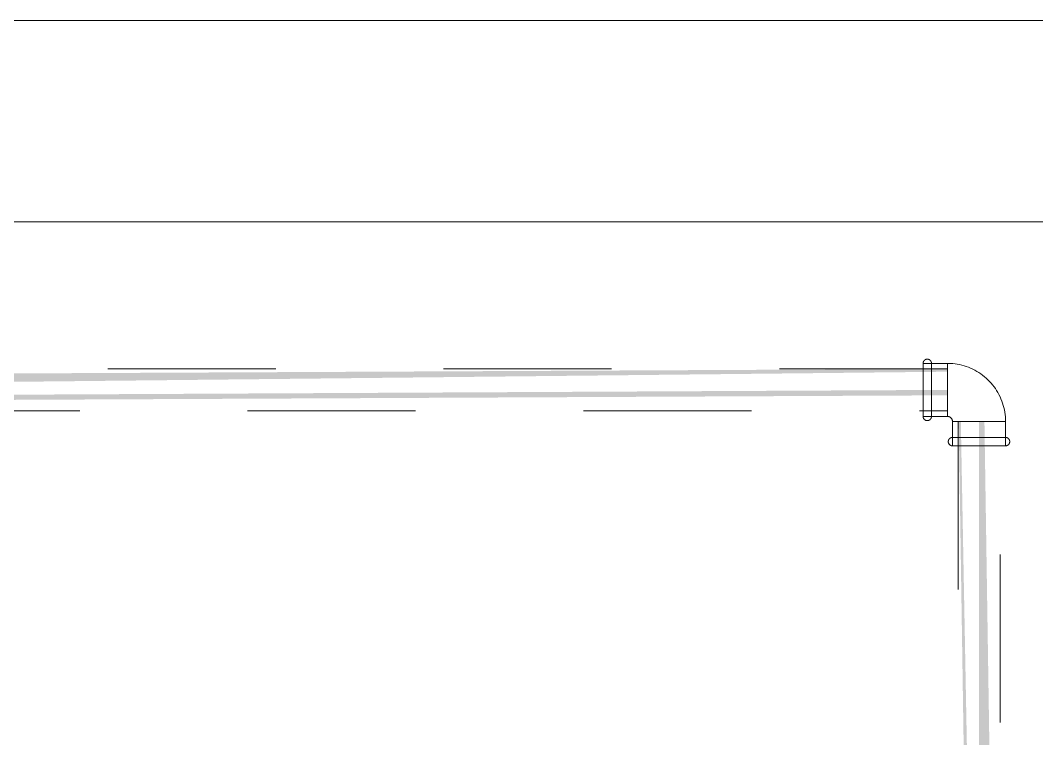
# Model space of a CAD drawing. Header units: metres. Extents: x 149 to 429, y -3 to 162.
# Drawn here: x 347.394 to 347.999, y 103.657 to 104.084 of the extents above; entities that cross this region are included whole.
import ezdxf

# ---------------------------------------------------------------- set-up
doc = ezdxf.new("R2010")
doc.units = ezdxf.units.M
doc.linetypes.add('Aligning Line', pattern=[0.012, 0.006, -0.006])
doc.linetypes.add('IMPORT-Dashed _3_', pattern=[0.75, 0.5, -0.25])
doc.layers.add('1053_ARQ_BASE_MATADOURO_dwg', color=7, linetype='Continuous', lineweight=5, true_color=0x767676)
for name, color, linetype, lineweight in [('A-PROJEÇÃO', 7, 'IMPORT-Dashed _3_', 15), ('A-VISTA03', 7, 'Continuous', 9), ('P-PIPE', 7, 'Continuous', 5)]:
    doc.layers.add(name, color=color, linetype=linetype, lineweight=lineweight)

# ---------------------------------------------------------------- blocks, each defined once
blk = doc.blocks.new('AÇO_Cotovelo 90 45 - AÇO_Cotovelo 90 45-V107-TÉRREO 1_20 - Dependente 2')
at = {"layer": 'P-PIPE'}
for p, q in [((141.54061, 103.87998), (141.52611, 103.87998)), ((141.52611, 103.87998), (141.52611, 103.87536)), ((141.52611, 103.87998), (141.52611, 103.84838)), ((141.54061, 103.87536), (141.54061, 103.87998)), ((141.54061, 103.84838), (141.54061, 103.87998)), ((141.54061, 103.87998), (141.54061, 103.87787)), ((141.54061, 103.87998), (141.54061, 103.84838)), ((141.52611, 103.85301), (141.52611, 103.84838)), ((141.54061, 103.84838), (141.54061, 103.85301)), ((141.54061, 103.8505), (141.54061, 103.84838)), ((141.52611, 103.84838), (141.54061, 103.84838)), ((141.54361, 103.84538), (141.54361, 103.83088)), ((141.57521, 103.83088), (141.57521, 103.84538))]:
    blk.add_line(p, q, dxfattribs=at)
at = {"layer": 'P-PIPE', "flags": 128}
for points in [[(141.52611, 103.87998), (141.52611, 103.88008), (141.52612, 103.88018), (141.52613, 103.88028), (141.52614, 103.88038), (141.52616, 103.88048), (141.52618, 103.88058), (141.52621, 103.88068), (141.52624, 103.88077), (141.52627, 103.88087), (141.52631, 103.88096), (141.52635, 103.88105), (141.52639, 103.88114), (141.52644, 103.88123), (141.52649, 103.88131), (141.52654, 103.8814), (141.5266, 103.88148), (141.52666, 103.88156), (141.52673, 103.88163), (141.5268, 103.88171), (141.52687, 103.88178), (141.52694, 103.88185), (141.52702, 103.88191), (141.52709, 103.88197), (141.52717, 103.88203), (141.52726, 103.88209), (141.52734, 103.88214), (141.52743, 103.88219), (141.52752, 103.88223), (141.52761, 103.88228), (141.5277, 103.88231), (141.5278, 103.88235), (141.52789, 103.88238), (141.52799, 103.88241), (141.52809, 103.88243), (141.52818, 103.88245), (141.52828, 103.88246), (141.52838, 103.88247), (141.52848, 103.88248), (141.52858, 103.88248), (141.52861, 103.88248)], [(141.52611, 103.87625), (141.52611, 103.87665), (141.52611, 103.87703), (141.52611, 103.87739), (141.52611, 103.87772), (141.52611, 103.87804), (141.52611, 103.87833), (141.52611, 103.8786), (141.52611, 103.87885), (141.52611, 103.87907), (141.52611, 103.87927), (141.52611, 103.87945), (141.52611, 103.8796), (141.52611, 103.87972), (141.52611, 103.87983), (141.52611, 103.8799), (141.52611, 103.87995), (141.52611, 103.87998)], [(141.52611, 103.87997), (141.52611, 103.87993), (141.52611, 103.87987), (141.52611, 103.87978), (141.52611, 103.87967), (141.52611, 103.87953), (141.52611, 103.87937), (141.52611, 103.87918), (141.52611, 103.87897), (141.52611, 103.87874), (141.52611, 103.87848), (141.52611, 103.8782), (141.52611, 103.8779), (141.52611, 103.87757), (141.52611, 103.87722), (141.52611, 103.87686), (141.52611, 103.87647), (141.52611, 103.87606), (141.52611, 103.87564), (141.52611, 103.87519), (141.52611, 103.87473), (141.52611, 103.87425), (141.52611, 103.87376), (141.52611, 103.87325), (141.52611, 103.87272), (141.52611, 103.87218), (141.52611, 103.87163), (141.52611, 103.87107), (141.52611, 103.87049), (141.52611, 103.86991), (141.52611, 103.86932), (141.52611, 103.86871), (141.52611, 103.86811), (141.52611, 103.86749), (141.52611, 103.86687), (141.52611, 103.86625), (141.52611, 103.86562), (141.52611, 103.86499), (141.52611, 103.86435), (141.52611, 103.86372), (141.52611, 103.86309), (141.52611, 103.86246), (141.52611, 103.86184), (141.52611, 103.86121), (141.52611, 103.86059), (141.52611, 103.85998), (141.52611, 103.85938), (141.52611, 103.85878), (141.52611, 103.85819), (141.52611, 103.85761), (141.52611, 103.85704), (141.52611, 103.85648), (141.52611, 103.85594), (141.52611, 103.8554), (141.52611, 103.85489), (141.52611, 103.85438), (141.52611, 103.85389), (141.52611, 103.85342), (141.52611, 103.85297), (141.52611, 103.85253), (141.52611, 103.85212), (141.52611, 103.85172), (141.52611, 103.85134), (141.52611, 103.85098), (141.52611, 103.85065), (141.52611, 103.85033), (141.52611, 103.85004), (141.52611, 103.84977), (141.52611, 103.84952), (141.52611, 103.8493), (141.52611, 103.8491), (141.52611, 103.84892), (141.52611, 103.84877), (141.52611, 103.84864), (141.52611, 103.84854), (141.52611, 103.84847), (141.52611, 103.84841), (141.52611, 103.84839)], [(141.52861, 103.88248), (141.52871, 103.88248), (141.52881, 103.88248), (141.52891, 103.88247), (141.52901, 103.88245), (141.5291, 103.88243), (141.5292, 103.88241), (141.5293, 103.88239), (141.52939, 103.88236), (141.52949, 103.88232), (141.52958, 103.88229), (141.52967, 103.88225), (141.52976, 103.8822), (141.52985, 103.88215), (141.52994, 103.8821), (141.53002, 103.88205), (141.5301, 103.88199), (141.53018, 103.88193), (141.53026, 103.88186), (141.53033, 103.8818), (141.5304, 103.88173), (141.53047, 103.88165), (141.53053, 103.88158), (141.5306, 103.8815), (141.53066, 103.88142), (141.53071, 103.88134), (141.53076, 103.88125), (141.53081, 103.88116), (141.53086, 103.88107), (141.5309, 103.88098), (141.53094, 103.88089), (141.53097, 103.8808), (141.531, 103.8807), (141.53103, 103.8806), (141.53105, 103.88051), (141.53107, 103.88041), (141.53109, 103.88031), (141.5311, 103.88021), (141.5311, 103.88011), (141.53111, 103.88001), (141.53111, 103.87998)], [(141.53111, 103.8484), (141.53111, 103.84843), (141.53111, 103.8485), (141.53111, 103.84859), (141.53111, 103.8487), (141.53111, 103.84884), (141.53111, 103.849), (141.53111, 103.84919), (141.53111, 103.8494), (141.53111, 103.84963), (141.53111, 103.84989), (141.53111, 103.85017), (141.53111, 103.85047), (141.53111, 103.8508), (141.53111, 103.85114), (141.53111, 103.85151), (141.53111, 103.8519), (141.53111, 103.85231), (141.53111, 103.85273), (141.53111, 103.85318), (141.53111, 103.85364), (141.53111, 103.85412), (141.53111, 103.85461), (141.53111, 103.85512), (141.53111, 103.85565), (141.53111, 103.85619), (141.53111, 103.85674), (141.53111, 103.8573), (141.53111, 103.85788), (141.53111, 103.85846), (141.53111, 103.85905), (141.53111, 103.85965), (141.53111, 103.86026), (141.53111, 103.86088), (141.53111, 103.8615), (141.53111, 103.86212), (141.53111, 103.86275), (141.53111, 103.86338), (141.53111, 103.86401), (141.53111, 103.86465), (141.53111, 103.86528), (141.53111, 103.86591), (141.53111, 103.86653), (141.53111, 103.86716), (141.53111, 103.86777), (141.53111, 103.86839), (141.53111, 103.86899), (141.53111, 103.86959), (141.53111, 103.87018), (141.53111, 103.87076), (141.53111, 103.87133), (141.53111, 103.87189), (141.53111, 103.87243), (141.53111, 103.87296), (141.53111, 103.87348), (141.53111, 103.87399), (141.53111, 103.87447), (141.53111, 103.87495), (141.53111, 103.8754), (141.53111, 103.87584), (141.53111, 103.87625), (141.53111, 103.87665), (141.53111, 103.87703), (141.53111, 103.87739), (141.53111, 103.87772), (141.53111, 103.87804), (141.53111, 103.87833), (141.53111, 103.8786), (141.53111, 103.87885), (141.53111, 103.87907), (141.53111, 103.87927), (141.53111, 103.87945), (141.53111, 103.8796), (141.53111, 103.87972), (141.53111, 103.87983), (141.53111, 103.8799), (141.53111, 103.87995), (141.53111, 103.87998)], [(141.53111, 103.87997), (141.53111, 103.87993), (141.53111, 103.87987), (141.53111, 103.87978), (141.53111, 103.87967), (141.53111, 103.87953), (141.53111, 103.87937), (141.53111, 103.87918), (141.53111, 103.87897), (141.53111, 103.87874), (141.53111, 103.87848), (141.53111, 103.8782), (141.53111, 103.8779), (141.53111, 103.87757), (141.53111, 103.87722), (141.53111, 103.87686), (141.53111, 103.87647)], [(141.57521, 103.84538), (141.57518, 103.84677), (141.5751, 103.84815), (141.57496, 103.84953), (141.57477, 103.8509), (141.57452, 103.85226), (141.57422, 103.85361), (141.57386, 103.85495), (141.57345, 103.85627), (141.57299, 103.85757), (141.57248, 103.85886), (141.57191, 103.86012), (141.5713, 103.86136), (141.57063, 103.86258), (141.56992, 103.86376), (141.56916, 103.86492), (141.56836, 103.86605), (141.56751, 103.86714), (141.56662, 103.8682), (141.56569, 103.86922), (141.56471, 103.8702), (141.5637, 103.87115), (141.56265, 103.87205), (141.56157, 103.87291), (141.56045, 103.87373), (141.5593, 103.8745), (141.55812, 103.87522), (141.55692, 103.8759), (141.55568, 103.87653), (141.55443, 103.87711), (141.55315, 103.87763), (141.55185, 103.87811), (141.55053, 103.87853), (141.54919, 103.8789), (141.54785, 103.87922), (141.54649, 103.87948), (141.54512, 103.87969), (141.54375, 103.87984), (141.54236, 103.87994), (141.54098, 103.87998), (141.54061, 103.87998)], [(141.52611, 103.8484), (141.52611, 103.84843), (141.52611, 103.8485), (141.52611, 103.84859), (141.52611, 103.8487), (141.52611, 103.84884), (141.52611, 103.849), (141.52611, 103.84919), (141.52611, 103.8494), (141.52611, 103.84963), (141.52611, 103.84989), (141.52611, 103.85017), (141.52611, 103.85047), (141.52611, 103.8508), (141.52611, 103.85114), (141.52611, 103.85151), (141.52611, 103.8519)], [(141.53111, 103.85212), (141.53111, 103.85172), (141.53111, 103.85134), (141.53111, 103.85098), (141.53111, 103.85065), (141.53111, 103.85033), (141.53111, 103.85004), (141.53111, 103.84977), (141.53111, 103.84952), (141.53111, 103.8493), (141.53111, 103.8491), (141.53111, 103.84892), (141.53111, 103.84877), (141.53111, 103.84864), (141.53111, 103.84854), (141.53111, 103.84847), (141.53111, 103.84841), (141.53111, 103.84839)], [(141.52861, 103.84588), (141.52851, 103.84589), (141.52841, 103.84589), (141.52831, 103.8459), (141.52821, 103.84592), (141.52811, 103.84593), (141.52801, 103.84596), (141.52792, 103.84598), (141.52782, 103.84601), (141.52773, 103.84604), (141.52763, 103.84608), (141.52754, 103.84612), (141.52745, 103.84617), (141.52737, 103.84621), (141.52728, 103.84627), (141.5272, 103.84632), (141.52712, 103.84638), (141.52704, 103.84644), (141.52696, 103.8465), (141.52689, 103.84657), (141.52681, 103.84664), (141.52675, 103.84672), (141.52668, 103.84679), (141.52662, 103.84687), (141.52656, 103.84695), (141.5265, 103.84703), (141.52645, 103.84712), (141.5264, 103.84721), (141.52636, 103.8473), (141.52632, 103.84739), (141.52628, 103.84748), (141.52624, 103.84757), (141.52621, 103.84767), (141.52619, 103.84776), (141.52616, 103.84786), (141.52614, 103.84796), (141.52613, 103.84806), (141.52612, 103.84816), (141.52611, 103.84826), (141.52611, 103.84836), (141.52611, 103.84838)], [(141.53111, 103.84838), (141.53111, 103.84828), (141.5311, 103.84818), (141.53109, 103.84809), (141.53108, 103.84799), (141.53106, 103.84789), (141.53104, 103.84779), (141.53101, 103.84769), (141.53098, 103.8476), (141.53095, 103.8475), (141.53091, 103.84741), (141.53087, 103.84732), (141.53083, 103.84723), (141.53078, 103.84714), (141.53073, 103.84706), (141.53067, 103.84697), (141.53061, 103.84689), (141.53055, 103.84681), (141.53049, 103.84674), (141.53042, 103.84666), (141.53035, 103.84659), (141.53028, 103.84652), (141.5302, 103.84646), (141.53012, 103.8464), (141.53004, 103.84634), (141.52996, 103.84628), (141.52987, 103.84623), (141.52979, 103.84618), (141.5297, 103.84613), (141.52961, 103.84609), (141.52951, 103.84605), (141.52942, 103.84602), (141.52932, 103.84599), (141.52923, 103.84596), (141.52913, 103.84594), (141.52903, 103.84592), (141.52893, 103.84591), (141.52883, 103.84589), (141.52874, 103.84589), (141.52864, 103.84588), (141.52861, 103.84588)], [(141.54061, 103.84838), (141.54073, 103.84838), (141.54085, 103.84837), (141.54097, 103.84836), (141.54109, 103.84835), (141.5412, 103.84832), (141.54132, 103.8483), (141.54144, 103.84827), (141.54155, 103.84823), (141.54166, 103.84819), (141.54178, 103.84815), (141.54189, 103.8481), (141.54199, 103.84805), (141.5421, 103.84799), (141.5422, 103.84793), (141.5423, 103.84786), (141.5424, 103.84779), (141.54249, 103.84772), (141.54259, 103.84764), (141.54267, 103.84756), (141.54276, 103.84747), (141.54284, 103.84739), (141.54292, 103.8473), (141.54299, 103.8472), (141.54307, 103.8471), (141.54313, 103.84701), (141.5432, 103.8469), (141.54325, 103.8468), (141.54331, 103.84669), (141.54336, 103.84658), (141.5434, 103.84647), (141.54345, 103.84636), (141.54348, 103.84624), (141.54351, 103.84613), (141.54354, 103.84601), (141.54356, 103.84589), (141.54358, 103.84578), (141.5436, 103.84566), (141.5436, 103.84554), (141.54361, 103.84542), (141.54361, 103.84538)], [(141.54361, 103.83088), (141.54351, 103.83089), (141.54341, 103.83089), (141.54331, 103.8309), (141.54321, 103.83092), (141.54311, 103.83093), (141.54301, 103.83096), (141.54292, 103.83098), (141.54282, 103.83101), (141.54273, 103.83104), (141.54263, 103.83108), (141.54254, 103.83112), (141.54245, 103.83117), (141.54237, 103.83121), (141.54228, 103.83127), (141.5422, 103.83132), (141.54212, 103.83138), (141.54204, 103.83144), (141.54196, 103.8315), (141.54189, 103.83157), (141.54181, 103.83164), (141.54175, 103.83172), (141.54168, 103.83179), (141.54162, 103.83187), (141.54156, 103.83195), (141.5415, 103.83203), (141.54145, 103.83212), (141.5414, 103.83221), (141.54136, 103.8323), (141.54132, 103.83239), (141.54128, 103.83248), (141.54124, 103.83257), (141.54121, 103.83267), (141.54119, 103.83276), (141.54116, 103.83286), (141.54114, 103.83296), (141.54113, 103.83306), (141.54112, 103.83316), (141.54111, 103.83326), (141.54111, 103.83336), (141.54111, 103.83346), (141.54111, 103.83356), (141.54112, 103.83366), (141.54114, 103.83376), (141.54115, 103.83385), (141.54117, 103.83395), (141.5412, 103.83405), (141.54123, 103.83415), (141.54126, 103.83424), (141.5413, 103.83433), (141.54133, 103.83442), (141.54138, 103.83451), (141.54143, 103.8346), (141.54148, 103.83469), (141.54153, 103.83477), (141.54159, 103.83486), (141.54165, 103.83494), (141.54171, 103.83501), (141.54178, 103.83509), (141.54185, 103.83516), (141.54192, 103.83523), (141.54199, 103.83529), (141.54207, 103.83536), (141.54215, 103.83542), (141.54223, 103.83547), (141.54232, 103.83553), (141.54241, 103.83558), (141.54249, 103.83562), (141.54259, 103.83567), (141.54268, 103.8357), (141.54277, 103.83574), (141.54287, 103.83577), (141.54296, 103.8358), (141.54306, 103.83582), (141.54316, 103.83584), (141.54326, 103.83586), (141.54335, 103.83587), (141.54345, 103.83588), (141.54355, 103.83588), (141.54361, 103.83588)], [(141.5752, 103.83588), (141.57516, 103.83588), (141.57509, 103.83588), (141.57501, 103.83588), (141.57489, 103.83588), (141.57476, 103.83588), (141.57459, 103.83588), (141.57441, 103.83588), (141.5742, 103.83588), (141.57396, 103.83588), (141.5737, 103.83588), (141.57342, 103.83588), (141.57312, 103.83588), (141.57279, 103.83588), (141.57245, 103.83588), (141.57208, 103.83588), (141.57169, 103.83588), (141.57129, 103.83588), (141.57086, 103.83588), (141.57042, 103.83588), (141.56995, 103.83588), (141.56948, 103.83588), (141.56898, 103.83588), (141.56847, 103.83588), (141.56794, 103.83588), (141.56741, 103.83588), (141.56686, 103.83588), (141.56629, 103.83588), (141.56572, 103.83588), (141.56513, 103.83588), (141.56454, 103.83588), (141.56394, 103.83588), (141.56333, 103.83588), (141.56271, 103.83588), (141.56209, 103.83588), (141.56147, 103.83588), (141.56084, 103.83588), (141.56021, 103.83588), (141.55958, 103.83588), (141.55895, 103.83588), (141.55832, 103.83588), (141.55769, 103.83588), (141.55706, 103.83588), (141.55644, 103.83588), (141.55582, 103.83588), (141.55521, 103.83588), (141.5546, 103.83588), (141.554, 103.83588), (141.55341, 103.83588), (141.55283, 103.83588), (141.55226, 103.83588), (141.55171, 103.83588), (141.55116, 103.83588), (141.55063, 103.83588), (141.55011, 103.83588), (141.54961, 103.83588), (141.54912, 103.83588), (141.54865, 103.83588), (141.54819, 103.83588), (141.54776, 103.83588), (141.54734, 103.83588), (141.54694, 103.83588), (141.54656, 103.83588), (141.54621, 103.83588), (141.54587, 103.83588), (141.54555, 103.83588), (141.54526, 103.83588), (141.54499, 103.83588), (141.54474, 103.83588), (141.54452, 103.83588), (141.54432, 103.83588), (141.54415, 103.83588), (141.54399, 103.83588), (141.54387, 103.83588), (141.54377, 103.83588), (141.54369, 103.83588), (141.54364, 103.83588), (141.54361, 103.83588)], [(141.54362, 103.83588), (141.54366, 103.83588), (141.54372, 103.83588), (141.54381, 103.83588), (141.54392, 103.83588), (141.54406, 103.83588), (141.54422, 103.83588), (141.54441, 103.83588), (141.54462, 103.83588), (141.54486, 103.83588), (141.54511, 103.83588), (141.54539, 103.83588), (141.5457, 103.83588), (141.54602, 103.83588), (141.54637, 103.83588), (141.54673, 103.83588), (141.54712, 103.83588)], [(141.57148, 103.83588), (141.57187, 103.83588), (141.57225, 103.83588), (141.57261, 103.83588), (141.57295, 103.83588), (141.57326, 103.83588), (141.57355, 103.83588), (141.57382, 103.83588), (141.57407, 103.83588), (141.5743, 103.83588), (141.57449, 103.83588), (141.57467, 103.83588), (141.57482, 103.83588), (141.57495, 103.83588), (141.57505, 103.83588), (141.57513, 103.83588), (141.57518, 103.83588), (141.5752, 103.83588)], [(141.57521, 103.83588), (141.57531, 103.83588), (141.57541, 103.83588), (141.57551, 103.83587), (141.57561, 103.83585), (141.5757, 103.83583), (141.5758, 103.83581), (141.5759, 103.83579), (141.57599, 103.83576), (141.57609, 103.83572), (141.57618, 103.83569), (141.57627, 103.83565), (141.57636, 103.8356), (141.57645, 103.83555), (141.57654, 103.8355), (141.57662, 103.83545), (141.5767, 103.83539), (141.57678, 103.83533), (141.57686, 103.83526), (141.57693, 103.8352), (141.577, 103.83513), (141.57707, 103.83505), (141.57713, 103.83498), (141.5772, 103.8349), (141.57726, 103.83482), (141.57731, 103.83474), (141.57736, 103.83465), (141.57741, 103.83456), (141.57746, 103.83447), (141.5775, 103.83438), (141.57754, 103.83429), (141.57757, 103.8342), (141.5776, 103.8341), (141.57763, 103.834), (141.57765, 103.83391), (141.57767, 103.83381), (141.57769, 103.83371), (141.5777, 103.83361), (141.5777, 103.83351), (141.57771, 103.83341), (141.57771, 103.83331), (141.5777, 103.83321), (141.57769, 103.83311), (141.57768, 103.83301), (141.57766, 103.83291), (141.57764, 103.83282), (141.57762, 103.83272), (141.57759, 103.83262), (141.57756, 103.83253), (141.57752, 103.83244), (141.57748, 103.83234), (141.57744, 103.83225), (141.57739, 103.83217), (141.57734, 103.83208), (141.57729, 103.832), (141.57723, 103.83191), (141.57717, 103.83183), (141.57711, 103.83176), (141.57704, 103.83168), (141.57697, 103.83161), (141.5769, 103.83154), (141.57682, 103.83147), (141.57674, 103.83141), (141.57666, 103.83135), (141.57658, 103.8313), (141.5765, 103.83124), (141.57641, 103.83119), (141.57632, 103.83115), (141.57623, 103.8311), (141.57614, 103.83106), (141.57605, 103.83103), (141.57595, 103.831), (141.57585, 103.83097), (141.57576, 103.83095), (141.57566, 103.83093), (141.57556, 103.83091), (141.57546, 103.8309), (141.57536, 103.83089), (141.57526, 103.83088), (141.57521, 103.83088)], [(141.54734, 103.83088), (141.54694, 103.83088), (141.54656, 103.83088), (141.54621, 103.83088), (141.54587, 103.83088), (141.54555, 103.83088), (141.54526, 103.83088), (141.54499, 103.83088), (141.54474, 103.83088), (141.54452, 103.83088), (141.54432, 103.83088), (141.54415, 103.83088), (141.54399, 103.83088), (141.54387, 103.83088), (141.54377, 103.83088), (141.54369, 103.83088), (141.54364, 103.83088), (141.54361, 103.83088)], [(141.54362, 103.83088), (141.54366, 103.83088), (141.54372, 103.83088), (141.54381, 103.83088), (141.54392, 103.83088), (141.54406, 103.83088), (141.54422, 103.83088), (141.54441, 103.83088), (141.54462, 103.83088), (141.54486, 103.83088), (141.54511, 103.83088), (141.54539, 103.83088), (141.5457, 103.83088), (141.54602, 103.83088), (141.54637, 103.83088), (141.54673, 103.83088), (141.54712, 103.83088), (141.54753, 103.83088), (141.54796, 103.83088), (141.5484, 103.83088), (141.54886, 103.83088), (141.54934, 103.83088), (141.54984, 103.83088), (141.55035, 103.83088), (141.55087, 103.83088), (141.55141, 103.83088), (141.55196, 103.83088), (141.55252, 103.83088), (141.5531, 103.83088), (141.55368, 103.83088), (141.55428, 103.83088), (141.55488, 103.83088), (141.55549, 103.83088), (141.5561, 103.83088), (141.55672, 103.83088), (141.55735, 103.83088), (141.55798, 103.83088), (141.55861, 103.83088), (141.55924, 103.83088), (141.55987, 103.83088), (141.5605, 103.83088), (141.56113, 103.83088), (141.56176, 103.83088), (141.56238, 103.83088), (141.563, 103.83088), (141.56361, 103.83088), (141.56422, 103.83088), (141.56481, 103.83088), (141.5654, 103.83088), (141.56598, 103.83088), (141.56655, 103.83088), (141.56711, 103.83088), (141.56766, 103.83088), (141.56819, 103.83088), (141.56871, 103.83088), (141.56921, 103.83088), (141.5697, 103.83088), (141.57017, 103.83088), (141.57062, 103.83088), (141.57106, 103.83088), (141.57148, 103.83088), (141.57187, 103.83088), (141.57225, 103.83088), (141.57261, 103.83088), (141.57295, 103.83088), (141.57326, 103.83088), (141.57355, 103.83088), (141.57382, 103.83088), (141.57407, 103.83088), (141.5743, 103.83088), (141.57449, 103.83088), (141.57467, 103.83088), (141.57482, 103.83088), (141.57495, 103.83088), (141.57505, 103.83088), (141.57513, 103.83088), (141.57518, 103.83088), (141.5752, 103.83088)], [(141.5752, 103.83088), (141.57516, 103.83088), (141.57509, 103.83088), (141.57501, 103.83088), (141.57489, 103.83088), (141.57476, 103.83088), (141.57459, 103.83088), (141.57441, 103.83088), (141.5742, 103.83088), (141.57396, 103.83088), (141.5737, 103.83088), (141.57342, 103.83088), (141.57312, 103.83088), (141.57279, 103.83088), (141.57245, 103.83088), (141.57208, 103.83088), (141.57169, 103.83088)]]:
    blk.add_lwpolyline(points, dxfattribs=at)
at = {"layer": 'P-PIPE'}
for centre, start_param, end_param in [((141.55941, 103.84538), 3.141593, 3.926991), ((141.55941, 103.84538), 0, 3.141593), ((141.55941, 103.84538), 0, 3.141593), ((141.55941, 103.84538), 3.141593, 3.926991), ((141.55941, 103.84538), 5.497787, 6.283185), ((141.55941, 103.84538), 5.497787, 6.283185), ((141.55941, 103.83088), 3.141593, 3.926991), ((141.55941, 103.83088), 0, 3.141593), ((141.55941, 103.83088), 5.497787, 6.283185)]:
    blk.add_ellipse(centre, major_axis=(0.0158, 0), ratio=0.000024, start_param=start_param, end_param=end_param, dxfattribs=at)
blk = doc.blocks.new('1053_ARQ_BASE_MATADOURO_dwg_arq geral tgov-4039641-TÉRREO 1_20 - Dependente 2')
at = {"layer": 'A-PROJEÇÃO', "color": 253, "true_color": 0xaaaaaa, "flags": 128}
blk.add_lwpolyline([(9.11414, 20.77815), (12.19959, 20.77815), (12.19959, 16.70788)], dxfattribs=at)
at = {"layer": 'A-VISTA03', "color": 253, "true_color": 0xaaaaaa, "flags": 128}
for points in [[(11.69961, 20.27815), (11.69961, 20.89815), (9.11414, 20.89815)], [(9.11414, 20.77815), (11.57961, 20.77815), (11.57961, 20.27815)]]:
    blk.add_lwpolyline(points, dxfattribs=at)
blk = doc.blocks.new('1053_ARQ_BASE_MATADOURO_dwg-3625622-TÉRREO 1_20 - Dependente 2')
blk.add_blockref('1053_ARQ_BASE_MATADOURO_dwg_arq geral tgov-4039641-TÉRREO 1_20 - Dependente 2', (130.20979, 83.18603))

msp = doc.modelspace()

# ---------------------------------------------------------------- hatches: boundary and pattern name
at = {"layer": 'P-PIPE', "true_color": 0xc0c0c0}
h = msp.add_hatch(color=9, dxfattribs=at)
h.paths.add_polyline_path([(346.94591, 103.86418), (347.94565, 103.87501), (347.94565, 103.87668), (345.72897, 103.86589), (345.72897, 103.86418), (346.17192, 103.86418)])
h.paths.add_polyline_path([(343.74745, 103.86418), (345.34445, 103.87578), (345.34445, 103.87668), (343.74745, 103.86742)])
h = msp.add_hatch(color=9, dxfattribs=at)
h.paths.add_polyline_path([(343.74745, 103.85168), (345.34445, 103.86295), (345.34445, 103.86418), (343.74745, 103.85336), (343.74745, 103.85211)])
h.paths.add_polyline_path([(346.0282, 103.85168), (347.94565, 103.86095), (347.94565, 103.86418), (345.72897, 103.85277), (345.72897, 103.85168)])
for points in [[(347.96445, 103.26628), (347.95362, 103.84538), (347.95237, 103.84538), (347.96121, 103.26628)], [(347.96768, 103.26628), (347.97652, 103.26628), (347.96768, 103.84538), (347.96445, 103.84538), (347.96445, 103.26628)]]:
    msp.add_hatch(color=9, dxfattribs=at).paths.add_polyline_path(points)

# ---------------------------------------------------------------- linework, layer by layer
at = {"layer": 'P-PIPE', "linetype": 'Aligning Line', "lineweight": 15}
for p, q in [((347.94565, 103.87668), (345.72897, 103.87668)), ((347.94565, 103.85168), (347.94565, 103.87668)), ((345.72897, 103.85168), (347.94565, 103.85168)), ((347.95195, 103.84538), (347.95195, 103.26628)), ((347.97695, 103.26628), (347.97695, 103.84538))]:
    msp.add_line(p, q, dxfattribs=at)
for major_axis, start_param, end_param in [((0.0125, 0), 1.570796, 3.141593), ((-0.0125, 0), 0, 0.261799), ((0.0125, 0), 0, 1.570796), ((0.0125, 0), 6.021386, 6.283185)]:
    msp.add_ellipse((347.96445, 103.84538), major_axis=major_axis, ratio=0.000011, start_param=start_param, end_param=end_param, dxfattribs=at)

# ---------------------------------------------------------------- block references
at = {"layer": '1053_ARQ_BASE_MATADOURO_dwg', "color": 253, "true_color": 0xaaaaaa}
msp.add_blockref('1053_ARQ_BASE_MATADOURO_dwg-3625622-TÉRREO 1_20 - Dependente 2', (206.40504, 0), dxfattribs=at)
at = {"layer": 'P-PIPE'}
msp.add_blockref('AÇO_Cotovelo 90 45 - AÇO_Cotovelo 90 45-V107-TÉRREO 1_20 - Dependente 2', (206.40504, 0), dxfattribs=at)

doc.saveas('drawing.dxf')
